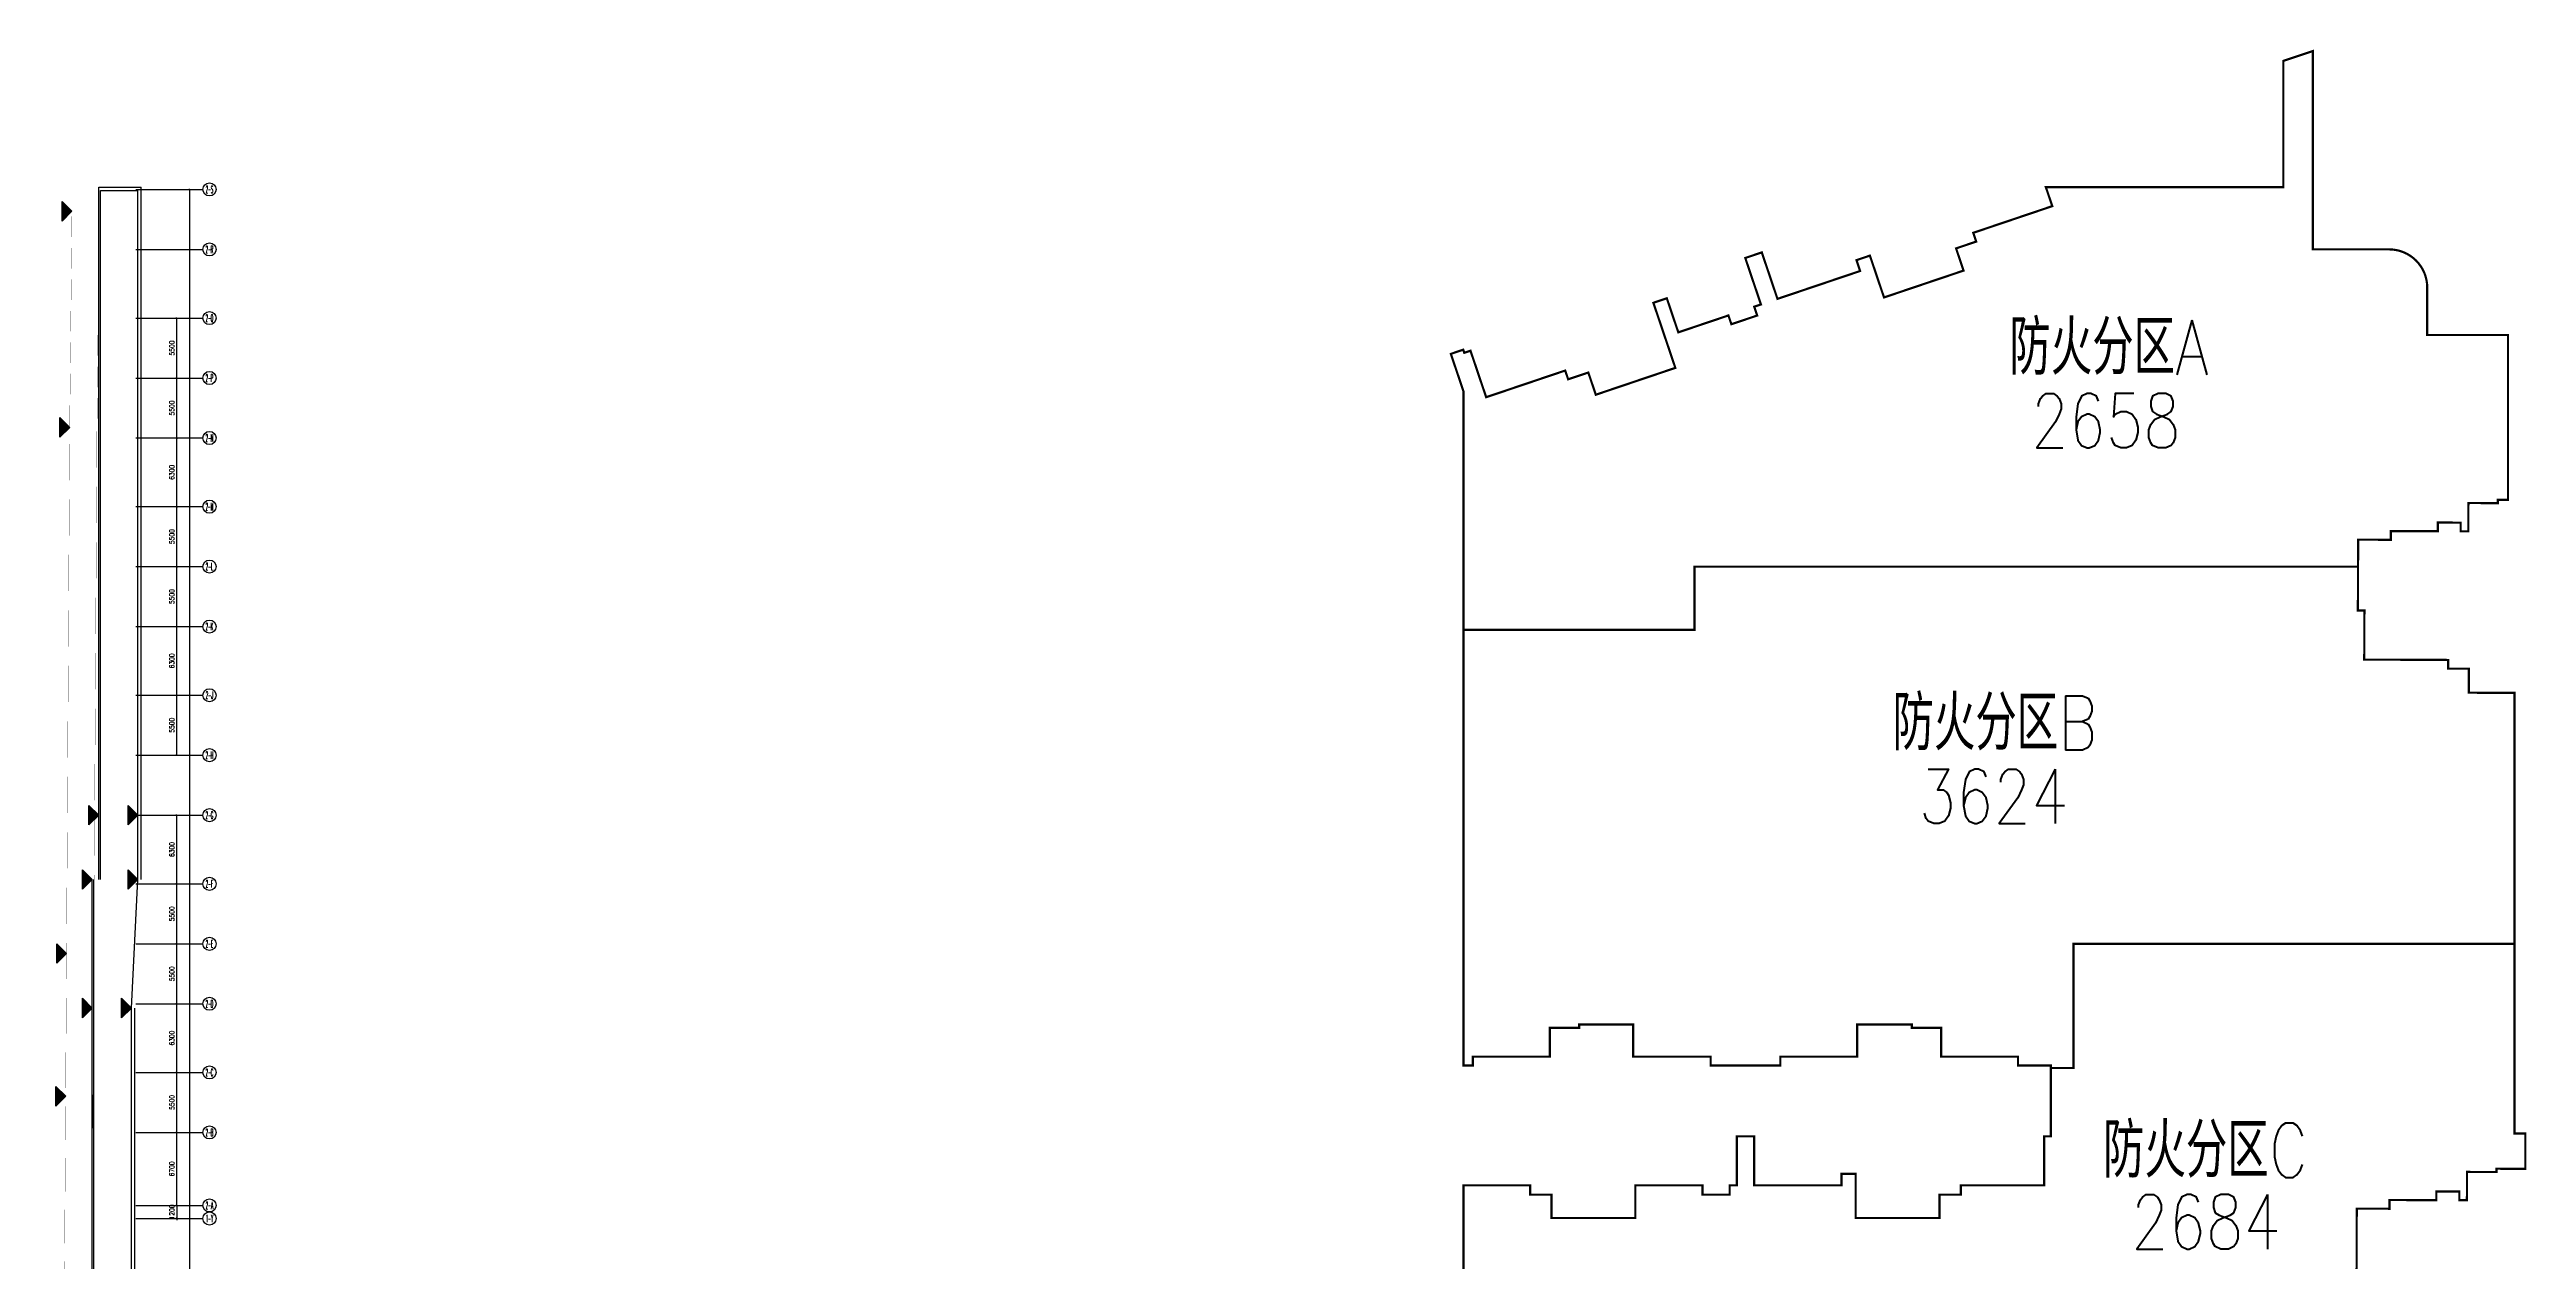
# Model space of a CAD drawing. Extents: x -1348811 to -222202, y -369435 to 53046.
# Drawn here: x -449382 to -222202, y -114509 to -3426 of the extents above; entities that cross this region are included whole.
import ezdxf
from ezdxf.enums import TextEntityAlignment as Align

# ---------------------------------------------------------------- set-up
doc = ezdxf.new("R2010")
doc.units = 0
doc.header["$LTSCALE"] = 10
doc.header["$MEASUREMENT"] = 0
doc.header["$PDMODE"] = 3
doc.linetypes.add('DASH', pattern=[0.35, 0.25, -0.1])
doc.layers.get('0').update_dxf_attribs({"linetype": 'CONTINUOUS'})
doc.layers.get('Defpoints').update_dxf_attribs({"linetype": 'CONTINUOUS'})
for name, color, linetype in [('AXIS', 3, 'CONTINUOUS'), ('AXIS_TEXT', 7, 'CONTINUOUS'), ('DIM_ELEV', 3, 'CONTINUOUS'), ('HT-TEXT', 7, 'CONTINUOUS'), ('PUB_DIM', 3, 'CONTINUOUS'), ('wall', 8, 'CONTINUOUS'), ('防火分区', 6, 'CONTINUOUS')]:
    doc.layers.add(name, color=color, linetype=linetype)
doc.styles.add('_HZTXT', font='tjromans.shx', dxfattribs={"width": 0.8, "bigfont": 'tjhztxt.shx'})
doc.styles.add('_TCH_AXIS', font='COMPLEX', dxfattribs={"bigfont": 'GBCBIG'})
doc.styles.add('COMPLEX', font='COMPLEX')
doc.styles.add('DIM_FONT', font='SIMPLEX', dxfattribs={"width": 0.8, "bigfont": 'HZTXT'})
doc.dimstyles.new('DIMN300', dxfattribs={"dimscale": 3, "dimtxt": 300, "dimasz": 100, "dimexe": 250, "dimexo": 300, "dimgap": 150, "dimtad": 1, "dimdec": 0, "dimzin": 0, "dimdsep": 46, "dimtxsty": 'DIM_FONT', "dimblk": 'ARCHTICK', "dimcen": 0.09, "dimclrt": 7, "dimazin": 2, "dimtfac": 1, "dimtdec": 0, "dimtix": 1, "dimtmove": 2, "dimatfit": 3, "dimfxl": 0, "dimtolj": 1, "dimtzin": 0, "dimarcsym": 0})

# ---------------------------------------------------------------- blocks, each defined once
blk = doc.blocks.new('_AXISO')
blk.add_circle((0, 0), 0.5)
at = {"layer": 'AXIS_TEXT', "style": 'COMPLEX', "width": 1.041667}
blk.add_attdef('A', text='', height=0.56, dxfattribs=at).set_placement((-0.25, -0.28), (0.25, -0.28), align=Align.FIT)
blk = doc.blocks.new('_ArchTick')
at = {"color": 0, "linetype": 'ByBlock', "const_width": 0.4}
blk.add_lwpolyline([(-0.5, -0.5), (0.5, 0.5)], dxfattribs=at)
blk = doc.blocks.new('*D310')
at = {"layer": 'Defpoints', "color": 0}
for p in [(-441463, -102759), (-437713, -102759), (-441463, -109459)]:
    blk.add_point(p, dxfattribs=at)
at = {"layer": 'PUB_DIM', "color": 0, "lineweight": -2}
for p, q in [((-441013, -102759), (-437338, -102759)), ((-437713, -109459), (-437713, -102759)), ((-441013, -109459), (-437338, -109459))]:
    blk.add_line(p, q, dxfattribs=at)
at = {"layer": 'PUB_DIM', "color": 0, "lineweight": -2, "xscale": 150, "yscale": 150, "zscale": 150}
for p, rotation in [((-437713, -102759), 90), ((-437713, -109459), 270)]:
    blk.add_blockref('_ArchTick', p, dxfattribs=dict(at, rotation=rotation))
at = {"layer": 'PUB_DIM', "color": 7, "insert": (-438163, -106109), "char_height": 450, "attachment_point": 5, "rotation": 90, "style": 'DIM_FONT'}
blk.add_mtext('\\A1;6700', dxfattribs=at)
blk = doc.blocks.new('*D311')
at = {"layer": 'Defpoints', "color": 0}
for p in [(-441463, -90959), (-437713, -90959), (-441463, -97259)]:
    blk.add_point(p, dxfattribs=at)
at = {"layer": 'PUB_DIM', "color": 0, "lineweight": -2}
for p, q in [((-441013, -90959), (-437338, -90959)), ((-437713, -97259), (-437713, -90959)), ((-441013, -97259), (-437338, -97259))]:
    blk.add_line(p, q, dxfattribs=at)
at = {"layer": 'PUB_DIM', "color": 0, "lineweight": -2, "xscale": 150, "yscale": 150, "zscale": 150}
for p, rotation in [((-437713, -90959), 90), ((-437713, -97259), 270)]:
    blk.add_blockref('_ArchTick', p, dxfattribs=dict(at, rotation=rotation))
at = {"layer": 'PUB_DIM', "color": 7, "insert": (-438163, -94109), "char_height": 450, "attachment_point": 5, "rotation": 90, "style": 'DIM_FONT'}
blk.add_mtext('\\A1;6300', dxfattribs=at)
blk = doc.blocks.new('*D312')
at = {"layer": 'Defpoints', "color": 0}
for p in [(-441463, -85459), (-437713, -85459), (-441463, -90959)]:
    blk.add_point(p, dxfattribs=at)
at = {"layer": 'PUB_DIM', "color": 0, "lineweight": -2}
for p, q in [((-441013, -85459), (-437338, -85459)), ((-437713, -90959), (-437713, -85459)), ((-441013, -90959), (-437338, -90959))]:
    blk.add_line(p, q, dxfattribs=at)
at = {"layer": 'PUB_DIM', "color": 0, "lineweight": -2, "xscale": 150, "yscale": 150, "zscale": 150}
for p, rotation in [((-437713, -85459), 90), ((-437713, -90959), 270)]:
    blk.add_blockref('_ArchTick', p, dxfattribs=dict(at, rotation=rotation))
at = {"layer": 'PUB_DIM', "color": 7, "insert": (-438163, -88209), "char_height": 450, "attachment_point": 5, "rotation": 90, "style": 'DIM_FONT'}
blk.add_mtext('\\A1;5500', dxfattribs=at)
blk = doc.blocks.new('*D313')
at = {"layer": 'Defpoints', "color": 0}
for p in [(-441463, -79959), (-437713, -79959), (-441463, -85459)]:
    blk.add_point(p, dxfattribs=at)
at = {"layer": 'PUB_DIM', "color": 0, "lineweight": -2}
for p, q in [((-441013, -79959), (-437338, -79959)), ((-437713, -85459), (-437713, -79959)), ((-441013, -85459), (-437338, -85459))]:
    blk.add_line(p, q, dxfattribs=at)
at = {"layer": 'PUB_DIM', "color": 0, "lineweight": -2, "xscale": 150, "yscale": 150, "zscale": 150}
for p, rotation in [((-437713, -79959), 90), ((-437713, -85459), 270)]:
    blk.add_blockref('_ArchTick', p, dxfattribs=dict(at, rotation=rotation))
at = {"layer": 'PUB_DIM', "color": 7, "insert": (-438163, -82709), "char_height": 450, "attachment_point": 5, "rotation": 90, "style": 'DIM_FONT'}
blk.add_mtext('\\A1;5500', dxfattribs=at)
blk = doc.blocks.new('*D314')
at = {"layer": 'Defpoints', "color": 0}
for p in [(-441463, -73659), (-437713, -73659), (-441463, -79959)]:
    blk.add_point(p, dxfattribs=at)
at = {"layer": 'PUB_DIM', "color": 0, "lineweight": -2}
for p, q in [((-441013, -73659), (-437338, -73659)), ((-437713, -79959), (-437713, -73659)), ((-441013, -79959), (-437338, -79959))]:
    blk.add_line(p, q, dxfattribs=at)
at = {"layer": 'PUB_DIM', "color": 0, "lineweight": -2, "xscale": 150, "yscale": 150, "zscale": 150}
for p, rotation in [((-437713, -73659), 90), ((-437713, -79959), 270)]:
    blk.add_blockref('_ArchTick', p, dxfattribs=dict(at, rotation=rotation))
at = {"layer": 'PUB_DIM', "color": 7, "insert": (-438163, -76809), "char_height": 450, "attachment_point": 5, "rotation": 90, "style": 'DIM_FONT'}
blk.add_mtext('\\A1;6300', dxfattribs=at)
blk = doc.blocks.new('*D315')
at = {"layer": 'Defpoints', "color": 0}
for p in [(-441463, -62659), (-437713, -62659), (-441463, -68159)]:
    blk.add_point(p, dxfattribs=at)
at = {"layer": 'PUB_DIM', "color": 0, "lineweight": -2}
for p, q in [((-441013, -62659), (-437338, -62659)), ((-437713, -68159), (-437713, -62659)), ((-441013, -68159), (-437338, -68159))]:
    blk.add_line(p, q, dxfattribs=at)
at = {"layer": 'PUB_DIM', "color": 0, "lineweight": -2, "xscale": 150, "yscale": 150, "zscale": 150}
for p, rotation in [((-437713, -62659), 90), ((-437713, -68159), 270)]:
    blk.add_blockref('_ArchTick', p, dxfattribs=dict(at, rotation=rotation))
at = {"layer": 'PUB_DIM', "color": 7, "insert": (-438163, -65409), "char_height": 450, "attachment_point": 5, "rotation": 90, "style": 'DIM_FONT'}
blk.add_mtext('\\A1;5500', dxfattribs=at)
blk = doc.blocks.new('*D316')
at = {"layer": 'Defpoints', "color": 0}
for p in [(-441463, -56359), (-437713, -56359), (-441463, -62659)]:
    blk.add_point(p, dxfattribs=at)
at = {"layer": 'PUB_DIM', "color": 0, "lineweight": -2}
for p, q in [((-441013, -56359), (-437338, -56359)), ((-437713, -62659), (-437713, -56359)), ((-441013, -62659), (-437338, -62659))]:
    blk.add_line(p, q, dxfattribs=at)
at = {"layer": 'PUB_DIM', "color": 0, "lineweight": -2, "xscale": 150, "yscale": 150, "zscale": 150}
for p, rotation in [((-437713, -56359), 90), ((-437713, -62659), 270)]:
    blk.add_blockref('_ArchTick', p, dxfattribs=dict(at, rotation=rotation))
at = {"layer": 'PUB_DIM', "color": 7, "insert": (-438163, -59509), "char_height": 450, "attachment_point": 5, "rotation": 90, "style": 'DIM_FONT'}
blk.add_mtext('\\A1;6300', dxfattribs=at)
blk = doc.blocks.new('*D317')
at = {"layer": 'Defpoints', "color": 0}
for p in [(-441463, -50859), (-437713, -50859), (-441463, -56359)]:
    blk.add_point(p, dxfattribs=at)
at = {"layer": 'PUB_DIM', "color": 0, "lineweight": -2}
for p, q in [((-441013, -50859), (-437338, -50859)), ((-437713, -56359), (-437713, -50859)), ((-441013, -56359), (-437338, -56359))]:
    blk.add_line(p, q, dxfattribs=at)
at = {"layer": 'PUB_DIM', "color": 0, "lineweight": -2, "xscale": 150, "yscale": 150, "zscale": 150}
for p, rotation in [((-437713, -50859), 90), ((-437713, -56359), 270)]:
    blk.add_blockref('_ArchTick', p, dxfattribs=dict(at, rotation=rotation))
at = {"layer": 'PUB_DIM', "color": 7, "insert": (-438163, -53609), "char_height": 450, "attachment_point": 5, "rotation": 90, "style": 'DIM_FONT'}
blk.add_mtext('\\A1;5500', dxfattribs=at)
blk = doc.blocks.new('*D318')
at = {"layer": 'Defpoints', "color": 0}
for p in [(-441463, -45359), (-437713, -45359), (-441463, -50859)]:
    blk.add_point(p, dxfattribs=at)
at = {"layer": 'PUB_DIM', "color": 0, "lineweight": -2}
for p, q in [((-441013, -45359), (-437338, -45359)), ((-437713, -50859), (-437713, -45359)), ((-441013, -50859), (-437338, -50859))]:
    blk.add_line(p, q, dxfattribs=at)
at = {"layer": 'PUB_DIM', "color": 0, "lineweight": -2, "xscale": 150, "yscale": 150, "zscale": 150}
for p, rotation in [((-437713, -45359), 90), ((-437713, -50859), 270)]:
    blk.add_blockref('_ArchTick', p, dxfattribs=dict(at, rotation=rotation))
at = {"layer": 'PUB_DIM', "color": 7, "insert": (-438163, -48109), "char_height": 450, "attachment_point": 5, "rotation": 90, "style": 'DIM_FONT'}
blk.add_mtext('\\A1;5500', dxfattribs=at)
blk = doc.blocks.new('*D319')
at = {"layer": 'Defpoints', "color": 0}
for p in [(-441463, -39059), (-437713, -39059), (-441463, -45359)]:
    blk.add_point(p, dxfattribs=at)
at = {"layer": 'PUB_DIM', "color": 0, "lineweight": -2}
for p, q in [((-441013, -39059), (-437338, -39059)), ((-437713, -45359), (-437713, -39059)), ((-441013, -45359), (-437338, -45359))]:
    blk.add_line(p, q, dxfattribs=at)
at = {"layer": 'PUB_DIM', "color": 0, "lineweight": -2, "xscale": 150, "yscale": 150, "zscale": 150}
for p, rotation in [((-437713, -39059), 90), ((-437713, -45359), 270)]:
    blk.add_blockref('_ArchTick', p, dxfattribs=dict(at, rotation=rotation))
at = {"layer": 'PUB_DIM', "color": 7, "insert": (-438163, -42209), "char_height": 450, "attachment_point": 5, "rotation": 90, "style": 'DIM_FONT'}
blk.add_mtext('\\A1;6300', dxfattribs=at)
blk = doc.blocks.new('*D320')
at = {"layer": 'Defpoints', "color": 0}
for p in [(-441463, -33559), (-437713, -33559), (-441463, -39059)]:
    blk.add_point(p, dxfattribs=at)
at = {"layer": 'PUB_DIM', "color": 0, "lineweight": -2}
for p, q in [((-441013, -33559), (-437338, -33559)), ((-437713, -39059), (-437713, -33559)), ((-441013, -39059), (-437338, -39059))]:
    blk.add_line(p, q, dxfattribs=at)
at = {"layer": 'PUB_DIM', "color": 0, "lineweight": -2, "xscale": 150, "yscale": 150, "zscale": 150}
for p, rotation in [((-437713, -33559), 90), ((-437713, -39059), 270)]:
    blk.add_blockref('_ArchTick', p, dxfattribs=dict(at, rotation=rotation))
at = {"layer": 'PUB_DIM', "color": 7, "insert": (-438163, -36309), "char_height": 450, "attachment_point": 5, "rotation": 90, "style": 'DIM_FONT'}
blk.add_mtext('\\A1;5500', dxfattribs=at)
blk = doc.blocks.new('*D321')
at = {"layer": 'Defpoints', "color": 0}
for p in [(-441463, -28059), (-437713, -28059), (-441463, -33559)]:
    blk.add_point(p, dxfattribs=at)
at = {"layer": 'PUB_DIM', "color": 0, "lineweight": -2}
for p, q in [((-441013, -28059), (-437338, -28059)), ((-437713, -33559), (-437713, -28059)), ((-441013, -33559), (-437338, -33559))]:
    blk.add_line(p, q, dxfattribs=at)
at = {"layer": 'PUB_DIM', "color": 0, "lineweight": -2, "xscale": 150, "yscale": 150, "zscale": 150}
for p, rotation in [((-437713, -28059), 90), ((-437713, -33559), 270)]:
    blk.add_blockref('_ArchTick', p, dxfattribs=dict(at, rotation=rotation))
at = {"layer": 'PUB_DIM', "color": 7, "insert": (-438163, -30809), "char_height": 450, "attachment_point": 5, "rotation": 90, "style": 'DIM_FONT'}
blk.add_mtext('\\A1;5500', dxfattribs=at)
blk = doc.blocks.new('*D322')
at = {"layer": 'Defpoints', "color": 0}
for p in [(-441463, -16259), (-436513, -16259), (-441463, -227593)]:
    blk.add_point(p, dxfattribs=at)
at = {"layer": 'PUB_DIM', "color": 0, "lineweight": -2}
for p, q in [((-441013, -16259), (-436138, -16259)), ((-436513, -227593), (-436513, -16259)), ((-441013, -227593), (-436138, -227593))]:
    blk.add_line(p, q, dxfattribs=at)
at = {"layer": 'PUB_DIM', "color": 0, "lineweight": -2, "xscale": 150, "yscale": 150, "zscale": 150}
for p, rotation in [((-436513, -16259), 90), ((-436513, -227593), 270)]:
    blk.add_blockref('_ArchTick', p, dxfattribs=dict(at, rotation=rotation))
at = {"layer": 'PUB_DIM', "color": 7, "insert": (-436963, -121926), "char_height": 450, "attachment_point": 5, "rotation": 90, "style": 'DIM_FONT'}
blk.add_mtext('\\A1;211333', dxfattribs=at)
blk = doc.blocks.new('*D324')
at = {"layer": 'Defpoints', "color": 0}
for p in [(-441463, -97259), (-437713, -97259), (-441463, -102759)]:
    blk.add_point(p, dxfattribs=at)
at = {"layer": 'PUB_DIM', "color": 0, "lineweight": -2}
for p, q in [((-441013, -97259), (-437338, -97259)), ((-437713, -102759), (-437713, -97259)), ((-441013, -102759), (-437338, -102759))]:
    blk.add_line(p, q, dxfattribs=at)
at = {"layer": 'PUB_DIM', "color": 0, "lineweight": -2, "xscale": 150, "yscale": 150, "zscale": 150}
for p, rotation in [((-437713, -97259), 90), ((-437713, -102759), 270)]:
    blk.add_blockref('_ArchTick', p, dxfattribs=dict(at, rotation=rotation))
at = {"layer": 'PUB_DIM', "color": 7, "insert": (-438163, -100009), "char_height": 450, "attachment_point": 5, "rotation": 90, "style": 'DIM_FONT'}
blk.add_mtext('\\A1;5500', dxfattribs=at)
blk = doc.blocks.new('*D327')
at = {"layer": 'Defpoints', "color": 0}
for p in [(-441463, -109459), (-441463, -110659), (-437713, -110659)]:
    blk.add_point(p, dxfattribs=at)
at = {"layer": 'PUB_DIM', "color": 0, "lineweight": -2}
for p, q in [((-441013, -109459), (-437338, -109459)), ((-441013, -110659), (-437338, -110659)), ((-437713, -109459), (-437713, -109309)), ((-437713, -109459), (-437713, -110659)), ((-437713, -110659), (-437713, -110809))]:
    blk.add_line(p, q, dxfattribs=at)
at = {"layer": 'PUB_DIM', "color": 0, "lineweight": -2, "xscale": 150, "yscale": 150, "zscale": 150}
for p, rotation in [((-437713, -109459), 270), ((-437713, -110659), 90)]:
    blk.add_blockref('_ArchTick', p, dxfattribs=dict(at, rotation=rotation))
at = {"layer": 'PUB_DIM', "color": 7, "insert": (-438163, -110059), "char_height": 450, "attachment_point": 5, "rotation": 90, "style": 'DIM_FONT'}
blk.add_mtext('\\A1;1200', dxfattribs=at)

msp = doc.modelspace()

# ---------------------------------------------------------------- hatches: boundary and pattern name
at = {"layer": 'DIM_ELEV'}
for points in [[(-447322.1, -18259.4), (-448222.1, -19159.4), (-448222.1, -17359.4)], [(-447532.1, -38083.3), (-448432.1, -38983.3), (-448432.1, -37183.3)], [(-444872.1, -73659.4), (-445772.1, -74559.4), (-445772.1, -72759.4)], [(-441272.1, -73659.4), (-442172.1, -74559.4), (-442172.1, -72759.4)], [(-445472.1, -79559.4), (-446372.1, -80459.4), (-446372.1, -78659.4)], [(-441272.1, -79559.4), (-442172.1, -80459.4), (-442172.1, -78659.4)], [(-447822.1, -86349.8), (-448722.1, -87249.8), (-448722.1, -85449.8)], [(-445472.1, -91359.4), (-446372.1, -92259.4), (-446372.1, -90459.4)], [(-441872.1, -91359.4), (-442772.1, -92259.4), (-442772.1, -90459.4)], [(-447902.1, -99444.6), (-448802.1, -100344.6), (-448802.1, -98544.6)]]:
    msp.add_hatch(color=256, dxfattribs=at).paths.add_polyline_path(points)

# ---------------------------------------------------------------- linework, layer by layer
at = {"layer": 'AXIS'}
for p, q in [((-441462.6, -16259.4), (-435312.7, -16259.4)), ((-441462.6, -21759.4), (-435312.7, -21759.4)), ((-441462.6, -28059.4), (-435312.7, -28059.4)), ((-441462.6, -33559.4), (-435312.7, -33559.4)), ((-441462.6, -39059.4), (-435312.7, -39059.4)), ((-441462.6, -45359.4), (-435312.7, -45359.4)), ((-441462.6, -50859.4), (-435312.7, -50859.4)), ((-441462.6, -56359.4), (-435312.7, -56359.4)), ((-441462.6, -62659.4), (-435312.7, -62659.4)), ((-441462.6, -68159.4), (-435312.7, -68159.4)), ((-441462.6, -73659.4), (-435312.7, -73659.4)), ((-441462.6, -79959.4), (-435312.7, -79959.4)), ((-441462.6, -85459.4), (-435312.7, -85459.4)), ((-441462.6, -90959.4), (-435312.7, -90959.4)), ((-441462.6, -97259.4), (-435312.7, -97259.4)), ((-441462.6, -102759.4), (-435312.7, -102759.4)), ((-441462.6, -109459.4), (-435312.7, -109459.4)), ((-441462.6, -110659.4), (-435312.7, -110659.4))]:
    msp.add_line(p, q, dxfattribs=at)
at = {"layer": 'DIM_ELEV'}
for p, q in [((-447322.1, -18259.4), (-448222.1, -17359.4)), ((-448222.1, -19159.4), (-448222.1, -17359.4)), ((-447322.1, -18259.4), (-448222.1, -19159.4)), ((-447532.1, -38083.3), (-448432.1, -37183.3)), ((-448432.1, -38983.3), (-448432.1, -37183.3)), ((-447532.1, -38083.3), (-448432.1, -38983.3)), ((-444872.1, -73659.4), (-445772.1, -72759.4)), ((-445772.1, -74559.4), (-445772.1, -72759.4)), ((-444872.1, -73659.4), (-445772.1, -74559.4)), ((-441272.1, -73659.4), (-442172.1, -72759.4)), ((-442172.1, -74559.4), (-442172.1, -72759.4)), ((-441272.1, -73659.4), (-442172.1, -74559.4)), ((-445472.1, -79559.4), (-446372.1, -78659.4)), ((-446372.1, -80459.4), (-446372.1, -78659.4)), ((-441272.1, -79559.4), (-442172.1, -78659.4)), ((-442172.1, -80459.4), (-442172.1, -78659.4)), ((-445472.1, -79559.4), (-446372.1, -80459.4)), ((-441272.1, -79559.4), (-442172.1, -80459.4)), ((-447822.1, -86349.8), (-448722.1, -85449.8)), ((-448722.1, -87249.8), (-448722.1, -85449.8)), ((-447822.1, -86349.8), (-448722.1, -87249.8)), ((-445472.1, -91359.4), (-446372.1, -90459.4)), ((-446372.1, -92259.4), (-446372.1, -90459.4)), ((-441872.1, -91359.4), (-442772.1, -90459.4)), ((-442772.1, -92259.4), (-442772.1, -90459.4)), ((-445472.1, -91359.4), (-446372.1, -92259.4)), ((-441872.1, -91359.4), (-442772.1, -92259.4)), ((-447902.1, -99444.6), (-448802.1, -98544.6)), ((-448802.1, -100344.6), (-448802.1, -98544.6)), ((-447902.1, -99444.6), (-448802.1, -100344.6))]:
    msp.add_line(p, q, dxfattribs=at)
at = {"layer": 'wall'}
for p, q in [((-444872.1, -16059.4), (-440972.1, -16059.4)), ((-444872.1, -79559.4), (-444872.1, -16059.4)), ((-444722.1, -16359.4), (-441272.1, -16359.4)), ((-444722.1, -79559.4), (-444722.1, -16359.4)), ((-441272.1, -79559.4), (-441272.1, -16359.4)), ((-440972.1, -79559.4), (-440972.1, -16059.4)), ((-445472.1, -163559.4), (-445472.1, -79559.4)), ((-445322.1, -163959.4), (-445322.1, -79559.4)), ((-441872.1, -91359.4), (-441272.1, -79559.4)), ((-441872.1, -163959.4), (-441872.1, -91359.4)), ((-441572.1, -163962.7), (-441572.1, -91359.4))]:
    msp.add_line(p, q, dxfattribs=at)
at = {"layer": 'wall', "const_width": 20}
msp.add_lwpolyline([(-449372.1, -230397), (-448872.1, -218805.7), (-448552.1, -189459.4), (-448322.1, -161341.5), (-448192.1, -144376.5), (-447902.1, -99444.6), (-447822.1, -86349.8), (-447532.1, -38083.3), (-447322.1, -18259.4)], dxfattribs=at)
at = {"layer": 'wall', "color": 6, "linetype": 'DASH', "const_width": 20}
msp.add_lwpolyline([(-446872.1, -230397), (-446372.1, -218805.7), (-446052.1, -189459.4), (-445822.1, -161341.5), (-445692.1, -144376.5), (-445402.1, -99444.6), (-445322.1, -86349.8), (-445032.1, -38083.3), (-444822.1, -18259.4)], dxfattribs=at)
at = {"layer": '防火分区', "color": 4}
msp.add_lwpolyline([(-319702.1, -128259.4, 200, 200, 0), (-319702.1, -107615.8, 200, 200, 0), (-313582.1, -107615.8, 200, 200, 0), (-313582.1, -108465.8, 200, 200, 0), (-311632.1, -108465.8, 200, 200, 0), (-311632.1, -110615.8, 200, 200, 0), (-303932.1, -110615.8, 200, 200, 0), (-303932.1, -107615.8, 200, 200, 0), (-297782.1, -107615.8, 200, 200, 0), (-297782.1, -108465.8, 200, 200, 0), (-295282.1, -108465.8, 200, 200, 0), (-295282.1, -107615.8, 200, 200, 0), (-294632.1, -107615.8, 200, 200, 0), (-294632.1, -103115.8, 200, 200, 0), (-293032.1, -103115.8, 200, 200, 0), (-293032.1, -107615.8, 200, 200, 0), (-285032.1, -107615.8, 200, 200, 0), (-285032.1, -106565.8, 200, 200, 0), (-283732.1, -106565.8, 200, 200, 0), (-283732.1, -110615.8, 200, 200, 0), (-276032.1, -110615.8, 200, 200, 0), (-276032.1, -108465.8, 200, 200, 0), (-274082.1, -108465.8, 200, 200, 0), (-274082.1, -107615.8, 200, 200, 0), (-266432.1, -107615.8, 200, 200, 0), (-266432.1, -103115.8, 200, 200, 0), (-265832.1, -103115.8, 200, 200, 0), (-265832.1, -96615.8, 200, 200, 0), (-268832.1, -96615.8, 200, 200, 0), (-268832.1, -95815.8, 200, 200, 0), (-275882.1, -95815.8, 200, 200, 0), (-275882.1, -93165.8, 200, 200, 0), (-278582.1, -93165.8, 200, 200, 0), (-278582.1, -92865.8, 200, 200, 0), (-283582.1, -92865.8, 200, 200, 0), (-283582.1, -95815.8, 200, 200, 0), (-290632.1, -95815.8, 200, 200, 0), (-290632.1, -96615.8, 200, 200, 0), (-297032.1, -96615.8, 200, 200, 0), (-297032.1, -95815.8, 200, 200, 0), (-304132.1, -95815.8, 200, 200, 0), (-304132.1, -92865.8, 200, 200, 0), (-309082.1, -92865.8, 200, 200, 0), (-309082.1, -93165.8, 200, 200, 0), (-311782.1, -93165.8, 200, 200, 0), (-311782.1, -95815.8, 200, 200, 0), (-318832.1, -95815.8, 200, 200, 0), (-318832.1, -96615.8, 200, 200, 0), (-319702.1, -96615.8, 200, 200, 0), (-319702.1, -34766.8, 200, 200, 0), (-320857.3, -31344.6, 200, 200, 0), (-319719.7, -30963.1, 200, 200, 0), (-319624.2, -31247.8, 200, 200, 0), (-319055.2, -31055.7, 200, 200, 0), (-317615.9, -35319.4, 200, 200, 0), (-310367.7, -32872.7, 200, 200, 0), (-310095.9, -33678, 200, 200, 0), (-308248.3, -33054.3, 200, 200, 0), (-307560.7, -35091.4, 200, 200, 0), (-300265.1, -32628.7, 200, 200, 0), (-302280.1, -26659.6, 200, 200, 0), (-301048.3, -26243.8, 200, 200, 0), (-299992.9, -29370.5, 200, 200, 0), (-295397.6, -27819.3, 200, 200, 0), (-295125.8, -28624.7, 200, 200, 0), (-292757.1, -27825.1, 200, 200, 0), (-293029, -27019.7, 200, 200, 0), (-292413.1, -26811.9, 200, 200, 0), (-293852.3, -22548.2, 200, 200, 0), (-292336.4, -22036.5, 200, 200, 0), (-290897.1, -26300.1, 200, 200, 0), (-283317.3, -23741.5, 200, 200, 0), (-283653.2, -22746.6, 200, 200, 0), (-282421.5, -22330.8, 200, 200, 0), (-281126.1, -26168.1, 200, 200, 0), (-273830.6, -23705.4, 200, 200, 0), (-274518.2, -21668.3, 200, 200, 0), (-272670.6, -21044.7, 200, 200, 0), (-272942.5, -20239.3, 200, 200, 0), (-265694.3, -17792.6, 200, 200, 0), (-266279.4, -16059.4, 200, 200, 0), (-244502.1, -16059.4, 200, 200, 0), (-244502.1, -4470.5, 200, 200, 0), (-241802.1, -3564.8, 200, 200, 0), (-241802.1, -21759.4, 200, 200, 0), (-234802.1, -21759.4, 200, 200, -0.41421356), (-231302.1, -25259.4, 200, 200, 0), (-231302.1, -29609.4, 200, 200, 0), (-223902.1, -29609.4, 200, 200, 0), (-223902.1, -44740.5, 200, 200, 0), (-224824.6, -44737, 200, 200, 0), (-224825.7, -45037, 200, 200, 0), (-227525.7, -45026.5, 200, 200, 0), (-227535.8, -47626.5, 200, 200, 0), (-228235.8, -47623.8, 200, 200, 0), (-228232.7, -46823.8, 200, 200, 0), (-230332.7, -46815.7, 200, 200, 0), (-230335.8, -47615.7, 200, 200, 0), (-234635.7, -47599.1, 200, 200, 0), (-234638.8, -48399, 200, 200, 0), (-237638.8, -48387.4, 200, 200, 0), (-237663.9, -54887.4, 200, 200, 0), (-237063.9, -54889.7, 200, 200, 0), (-237081.3, -59389.6, 200, 200, 0), (-229381.4, -59419.5, 200, 200, 0), (-229384.5, -60219.5, 200, 200, 0), (-227484.5, -60226.8, 200, 200, 0), (-227493, -62426.7, 200, 200, 0), (-223302.1, -62442.9, 200, 200, 0), (-223302.1, -102859.4, 200, 200, 0), (-222302.1, -102859.4, 200, 200, 0), (-222302.1, -106101.3, 200, 200, 0), (-224955.3, -106093.4, 200, 200, 0), (-224956.2, -106393.4, 200, 200, 0), (-227656.2, -106385.3, 200, 200, 0), (-227663.9, -108985.3, 200, 200, 0), (-228363.9, -108983.2, 200, 200, 0), (-228361.5, -108183.2, 200, 200, 0), (-230461.5, -108177, 200, 200, 0), (-230463.9, -108977, 200, 200, 0), (-234763.9, -108964.2, 200, 200, 0), (-234766.3, -109764.2, 200, 200, 0), (-237766.3, -109755.3, 200, 200, 0), (-237785.6, -116255.2, 200, 200, 0)], format="xyseb", dxfattribs=at)
at = {"layer": '防火分区'}
msp.add_lwpolyline([(-223902.1, -29609.4), (-231302.1, -29609.4), (-231302.1, -25259.4, 0.41421356), (-234802.1, -21759.4), (-241802.1, -21759.4), (-241802.1, -3564.8), (-244502.1, -4470.5), (-244502.1, -16059.4), (-266279.4, -16059.4), (-265694.3, -17792.6), (-272942.5, -20239.3), (-272670.6, -21044.7), (-274518.2, -21668.3), (-273830.6, -23705.4), (-281126.1, -26168.1), (-282421.5, -22330.8), (-283653.2, -22746.6), (-283317.3, -23741.5), (-290897.1, -26300.1), (-292336.4, -22036.5), (-293852.3, -22548.2), (-292413.1, -26811.9), (-293029, -27019.7), (-292757.1, -27825.1), (-295125.8, -28624.7), (-295397.6, -27819.3), (-299992.9, -29370.5), (-301048.3, -26243.8), (-302280.1, -26659.6), (-300265.1, -32628.7), (-307560.7, -35091.4), (-308248.3, -33054.3), (-310095.9, -33678), (-310367.7, -32872.7), (-317615.9, -35319.4), (-319055.2, -31055.7), (-319624.2, -31247.8), (-319719.7, -30963.1), (-320857.3, -31344.6), (-319702.1, -34766.8), (-319702.1, -56659.8), (-298502.1, -56659.8), (-298502.1, -50859.8), (-237648.4, -50859.8), (-237638.8, -48387.4), (-234638.8, -48399), (-234635.7, -47599.1), (-230335.8, -47615.7), (-230332.7, -46815.7), (-228232.7, -46823.8), (-228235.8, -47623.8), (-227535.8, -47626.5), (-227525.7, -45026.5), (-224825.7, -45037), (-224824.6, -44737), (-223902.1, -44740.5)], format="xyb", close=True, dxfattribs=at)
at = {"layer": '防火分区', "color": 4, "const_width": 200}
for points in [[(-319702.1, -56659.8), (-298502.1, -56659.8), (-298502.1, -50859.8), (-237648.4, -50859.8)], [(-265832.1, -96859.8), (-263752.1, -96859.8), (-263752.1, -85459.8), (-223302.1, -85459.8)]]:
    msp.add_lwpolyline(points, dxfattribs=at)
at = {"layer": '防火分区'}
msp.add_lwpolyline([(-223302.1, -62442.9), (-227493, -62426.7), (-227484.5, -60226.8), (-229384.5, -60219.5), (-229381.4, -59419.5), (-237081.3, -59389.6), (-237063.9, -54889.7), (-237663.9, -54887.4), (-237648.4, -50859.8), (-298502.1, -50859.8), (-298502.1, -56659.8), (-319702.1, -56659.8), (-319702.1, -96615.8), (-318832.1, -96615.8), (-318832.1, -95815.8), (-311782.1, -95815.8), (-311782.1, -93165.8), (-309082.1, -93165.8), (-309082.1, -92865.8), (-304132.1, -92865.8), (-304132.1, -95815.8), (-297032.1, -95815.8), (-297032.1, -96615.8), (-290632.1, -96615.8), (-290632.1, -95815.8), (-283582.1, -95815.8), (-283582.1, -92865.8), (-278582.1, -92865.8), (-278582.1, -93165.8), (-275882.1, -93165.8), (-275882.1, -95815.8), (-268832.1, -95815.8), (-268832.1, -96615.8), (-265832.1, -96615.8), (-265832.1, -96859.8), (-263752.1, -96859.8), (-263752.1, -85459.8), (-223302.1, -85459.8)], close=True, dxfattribs=at)
msp.add_lwpolyline([(-237785.6, -116255.2), (-237766.3, -109755.3), (-234766.3, -109764.2), (-234763.9, -108964.2), (-230463.9, -108977), (-230461.5, -108177), (-228361.5, -108183.2), (-228363.9, -108983.2), (-227663.9, -108985.3), (-227656.2, -106385.3), (-224956.2, -106393.4), (-224955.3, -106093.4), (-222302.1, -106101.3), (-222302.1, -102859.4), (-223302.1, -102859.4), (-223302.1, -85459.8), (-263752.1, -85459.8), (-263752.1, -96859.8), (-265832.1, -96859.8), (-265832.1, -103115.8), (-266432.1, -103115.8), (-266432.1, -107615.8), (-274082.1, -107615.8), (-274082.1, -108465.8), (-276032.1, -108465.8), (-276032.1, -110615.8), (-283732.1, -110615.8), (-283732.1, -106565.8), (-285032.1, -106565.8), (-285032.1, -107615.8), (-293032.1, -107615.8), (-293032.1, -103115.8), (-294632.1, -103115.8), (-294632.1, -107615.8), (-295282.1, -107615.8), (-295282.1, -108465.8), (-297782.1, -108465.8), (-297782.1, -107615.8), (-303932.1, -107615.8), (-303932.1, -110615.8), (-311632.1, -110615.8), (-311632.1, -108465.8), (-313582.1, -108465.8), (-313582.1, -107615.8), (-319702.1, -107615.8), (-319702.1, -128259.4)], dxfattribs=at)

# ---------------------------------------------------------------- block references
at = {"layer": 'AXIS'}
ref = msp.add_blockref('_AXISO', (-434712.7, -16259.4), dxfattribs=dict(at, xscale=1200, yscale=1200, zscale=1200))
ref.add_attrib('A', '2-S', dxfattribs={"layer": 'AXIS_TEXT', "linetype": 'ByBlock', "height": 678.82, "style": '_TCH_AXIS', "width": 0.35}).set_placement((-435052.1, -16598.8), (-434373.3, -16598.8), align=Align.FIT)
ref = msp.add_blockref('_AXISO', (-434712.7, -21759.4), dxfattribs=dict(at, xscale=1200, yscale=1200, zscale=1200))
ref.add_attrib('A', '2-R', dxfattribs={"layer": 'AXIS_TEXT', "linetype": 'ByBlock', "height": 678.82, "style": '_TCH_AXIS', "width": 0.328125}).set_placement((-435052.1, -22098.8), (-434373.3, -22098.8), align=Align.FIT)
ref = msp.add_blockref('_AXISO', (-434712.7, -28059.4), dxfattribs=dict(at, xscale=1200, yscale=1200, zscale=1200))
ref.add_attrib('A', '2-Q', dxfattribs={"layer": 'AXIS_TEXT', "linetype": 'ByBlock', "height": 678.82, "style": '_TCH_AXIS', "width": 0.33871}).set_placement((-435052.1, -28398.8), (-434373.3, -28398.8), align=Align.FIT)
ref = msp.add_blockref('_AXISO', (-434712.7, -33559.4), dxfattribs=dict(at, xscale=1200, yscale=1200, zscale=1200))
ref.add_attrib('A', '2-P', dxfattribs={"layer": 'AXIS_TEXT', "linetype": 'ByBlock', "height": 678.82, "style": '_TCH_AXIS', "width": 0.333333}).set_placement((-435052.1, -33898.8), (-434373.3, -33898.8), align=Align.FIT)
ref = msp.add_blockref('_AXISO', (-434712.7, -39059.4), dxfattribs=dict(at, xscale=1200, yscale=1200, zscale=1200))
ref.add_attrib('A', '2-N', dxfattribs={"layer": 'AXIS_TEXT', "linetype": 'ByBlock', "height": 678.82, "style": '_TCH_AXIS', "width": 0.323077}).set_placement((-435052.1, -39398.8), (-434373.3, -39398.8), align=Align.FIT)
ref = msp.add_blockref('_AXISO', (-434712.7, -45359.4), dxfattribs=dict(at, xscale=1200, yscale=1200, zscale=1200))
ref.add_attrib('A', '2-M', dxfattribs={"layer": 'AXIS_TEXT', "linetype": 'ByBlock', "height": 678.82, "style": '_TCH_AXIS', "width": 0.313433}).set_placement((-435052.1, -45698.8), (-434373.3, -45698.8), align=Align.FIT)
ref = msp.add_blockref('_AXISO', (-434712.7, -50859.4), dxfattribs=dict(at, xscale=1200, yscale=1200, zscale=1200))
ref.add_attrib('A', '2-L', dxfattribs={"layer": 'AXIS_TEXT', "linetype": 'ByBlock', "height": 678.82, "style": '_TCH_AXIS', "width": 0.344262}).set_placement((-435052.1, -51198.8), (-434373.3, -51198.8), align=Align.FIT)
ref = msp.add_blockref('_AXISO', (-434712.7, -56359.4), dxfattribs=dict(at, xscale=1200, yscale=1200, zscale=1200))
ref.add_attrib('A', '2-K', dxfattribs={"layer": 'AXIS_TEXT', "linetype": 'ByBlock', "height": 678.82, "style": '_TCH_AXIS', "width": 0.323077}).set_placement((-435052.1, -56698.8), (-434373.3, -56698.8), align=Align.FIT)
ref = msp.add_blockref('_AXISO', (-434712.7, -62659.4), dxfattribs=dict(at, xscale=1200, yscale=1200, zscale=1200))
ref.add_attrib('A', '2-J', dxfattribs={"layer": 'AXIS_TEXT', "linetype": 'ByBlock', "height": 678.82, "style": '_TCH_AXIS', "width": 0.368421}).set_placement((-435052.1, -62998.8), (-434373.3, -62998.8), align=Align.FIT)
ref = msp.add_blockref('_AXISO', (-434712.7, -68159.4), dxfattribs=dict(at, xscale=1200, yscale=1200, zscale=1200))
ref.add_attrib('A', '2-H', dxfattribs={"layer": 'AXIS_TEXT', "linetype": 'ByBlock', "height": 678.82, "style": '_TCH_AXIS', "width": 0.318182}).set_placement((-435052.1, -68498.8), (-434373.3, -68498.8), align=Align.FIT)
ref = msp.add_blockref('_AXISO', (-434712.7, -73659.4), dxfattribs=dict(at, xscale=1200, yscale=1200, zscale=1200))
ref.add_attrib('A', '2-G', dxfattribs={"layer": 'AXIS_TEXT', "linetype": 'ByBlock', "height": 678.82, "style": '_TCH_AXIS', "width": 0.328125}).set_placement((-435052.1, -73998.8), (-434373.3, -73998.8), align=Align.FIT)
ref = msp.add_blockref('_AXISO', (-434712.7, -79959.4), dxfattribs=dict(at, xscale=1200, yscale=1200, zscale=1200))
ref.add_attrib('A', '2-F', dxfattribs={"layer": 'AXIS_TEXT', "linetype": 'ByBlock', "height": 678.82, "style": '_TCH_AXIS', "width": 0.33871}).set_placement((-435052.1, -80298.8), (-434373.3, -80298.8), align=Align.FIT)
ref = msp.add_blockref('_AXISO', (-434712.7, -85459.4), dxfattribs=dict(at, xscale=1200, yscale=1200, zscale=1200))
ref.add_attrib('A', '2-E', dxfattribs={"layer": 'AXIS_TEXT', "linetype": 'ByBlock', "height": 678.82, "style": '_TCH_AXIS', "width": 0.33871}).set_placement((-435052.1, -85798.8), (-434373.3, -85798.8), align=Align.FIT)
ref = msp.add_blockref('_AXISO', (-434712.7, -90959.4), dxfattribs=dict(at, xscale=1200, yscale=1200, zscale=1200))
ref.add_attrib('A', '2-D', dxfattribs={"layer": 'AXIS_TEXT', "linetype": 'ByBlock', "height": 678.82, "style": '_TCH_AXIS', "width": 0.333333}).set_placement((-435052.1, -91298.8), (-434373.3, -91298.8), align=Align.FIT)
ref = msp.add_blockref('_AXISO', (-434712.7, -97259.4), dxfattribs=dict(at, xscale=1200, yscale=1200, zscale=1200))
ref.add_attrib('A', '2-C', dxfattribs={"layer": 'AXIS_TEXT', "linetype": 'ByBlock', "height": 678.82, "style": '_TCH_AXIS', "width": 0.344262}).set_placement((-435052.1, -97598.8), (-434373.3, -97598.8), align=Align.FIT)
ref = msp.add_blockref('_AXISO', (-434712.7, -102759.4), dxfattribs=dict(at, xscale=1200, yscale=1200, zscale=1200))
ref.add_attrib('A', '2-B', dxfattribs={"layer": 'AXIS_TEXT', "linetype": 'ByBlock', "height": 678.82, "style": '_TCH_AXIS', "width": 0.333333}).set_placement((-435052.1, -103098.8), (-434373.3, -103098.8), align=Align.FIT)
ref = msp.add_blockref('_AXISO', (-434712.7, -109459.4), dxfattribs=dict(at, xscale=1200, yscale=1200, zscale=1200))
ref.add_attrib('A', '2-A', dxfattribs={"layer": 'AXIS_TEXT', "linetype": 'ByBlock', "height": 678.82, "style": '_TCH_AXIS', "width": 0.328125}).set_placement((-435052.1, -109798.8), (-434373.3, -109798.8), align=Align.FIT)
ref = msp.add_blockref('_AXISO', (-434712.7, -110659.4), dxfattribs=dict(at, xscale=1200, yscale=1200, zscale=1200))
ref.add_attrib('A', '1-Y', dxfattribs={"layer": 'AXIS_TEXT', "linetype": 'ByBlock', "height": 678.82, "style": '_TCH_AXIS', "width": 0.35}).set_placement((-435052.1, -110998.8), (-434373.3, -110998.8), align=Align.FIT)

# ---------------------------------------------------------------- texts
at = {"layer": 'HT-TEXT', "style": '_HZTXT', "width": 0.8}
for s, p in [('防火分区A', (-269630.8, -33253.1)), ('2658', (-267631.4, -39972.4)), ('防火分区B', (-280353.8, -67700.9)), ('3624', (-277941.7, -74435.5)), ('防火分区C', (-261038.7, -106903.2)), ('2684', (-258456.6, -113458.1))]:
    msp.add_text(s, height=5000, dxfattribs=at).set_placement(p)

# ---------------------------------------------------------------- dimensions: what is measured, and where the dimension line sits
at = {"layer": 'PUB_DIM'}
for p1, p2, distance, picture, middle in [((-441462.5507, -227592.8565), (-441462.5507, -16259.4328), -4949.8635, '*D322', (-436962.6871, -121926.1446)), ((-441462.6, -33559.4), (-441462.6, -28059.4), -3749.9, '*D321', (-438162.7, -30809.4)), ((-441462.6, -39059.4), (-441462.6, -33559.4), -3749.9, '*D320', (-438162.7, -36309.4)), ((-441462.6, -45359.4), (-441462.6, -39059.4), -3749.9, '*D319', (-438162.7, -42209.4)), ((-441462.6, -50859.4), (-441462.6, -45359.4), -3749.9, '*D318', (-438162.7, -48109.4)), ((-441462.6, -56359.4), (-441462.6, -50859.4), -3749.9, '*D317', (-438162.7, -53609.4)), ((-441462.6, -62659.4), (-441462.6, -56359.4), -3749.9, '*D316', (-438162.7, -59509.4)), ((-441462.6, -68159.4), (-441462.6, -62659.4), -3749.9, '*D315', (-438162.7, -65409.4)), ((-441462.6, -79959.4), (-441462.6, -73659.4), -3749.9, '*D314', (-438162.7, -76809.4)), ((-441462.6, -85459.4), (-441462.6, -79959.4), -3749.9, '*D313', (-438162.7, -82709.4)), ((-441462.6, -90959.4), (-441462.6, -85459.4), -3749.9, '*D312', (-438162.7, -88209.4)), ((-441462.6, -97259.4), (-441462.6, -90959.4), -3749.9, '*D311', (-438162.7, -94109.4)), ((-441462.6, -109459.4), (-441462.6, -102759.4), -3749.9, '*D310', (-438162.7, -106109.4))]:
    dim = msp.add_aligned_dim(p1=p1, p2=p2, distance=distance, dimstyle='DIMN300', override={"dimscale": 1.5}, dxfattribs=at)
    dim.commit()
    dim.dimension.update_dxf_attribs({"geometry": picture, "text_midpoint": middle})
for base, p1, p2, picture, middle in [((-437712.7, -97259.4), (-441462.6, -102759.4), (-441462.6, -97259.4), '*D324', (-438162.7, -100009.4)), ((-437712.7, -110659.4), (-441462.6, -109459.4), (-441462.6, -110659.4), '*D327', (-438162.7, -110059.4))]:
    dim = msp.add_linear_dim(base=base, p1=p1, p2=p2, angle=90, dimstyle='DIMN300', override={"dimscale": 1.5}, dxfattribs=at)
    dim.commit()
    dim.dimension.update_dxf_attribs({"geometry": picture, "text_midpoint": middle})

doc.saveas('drawing.dxf')
